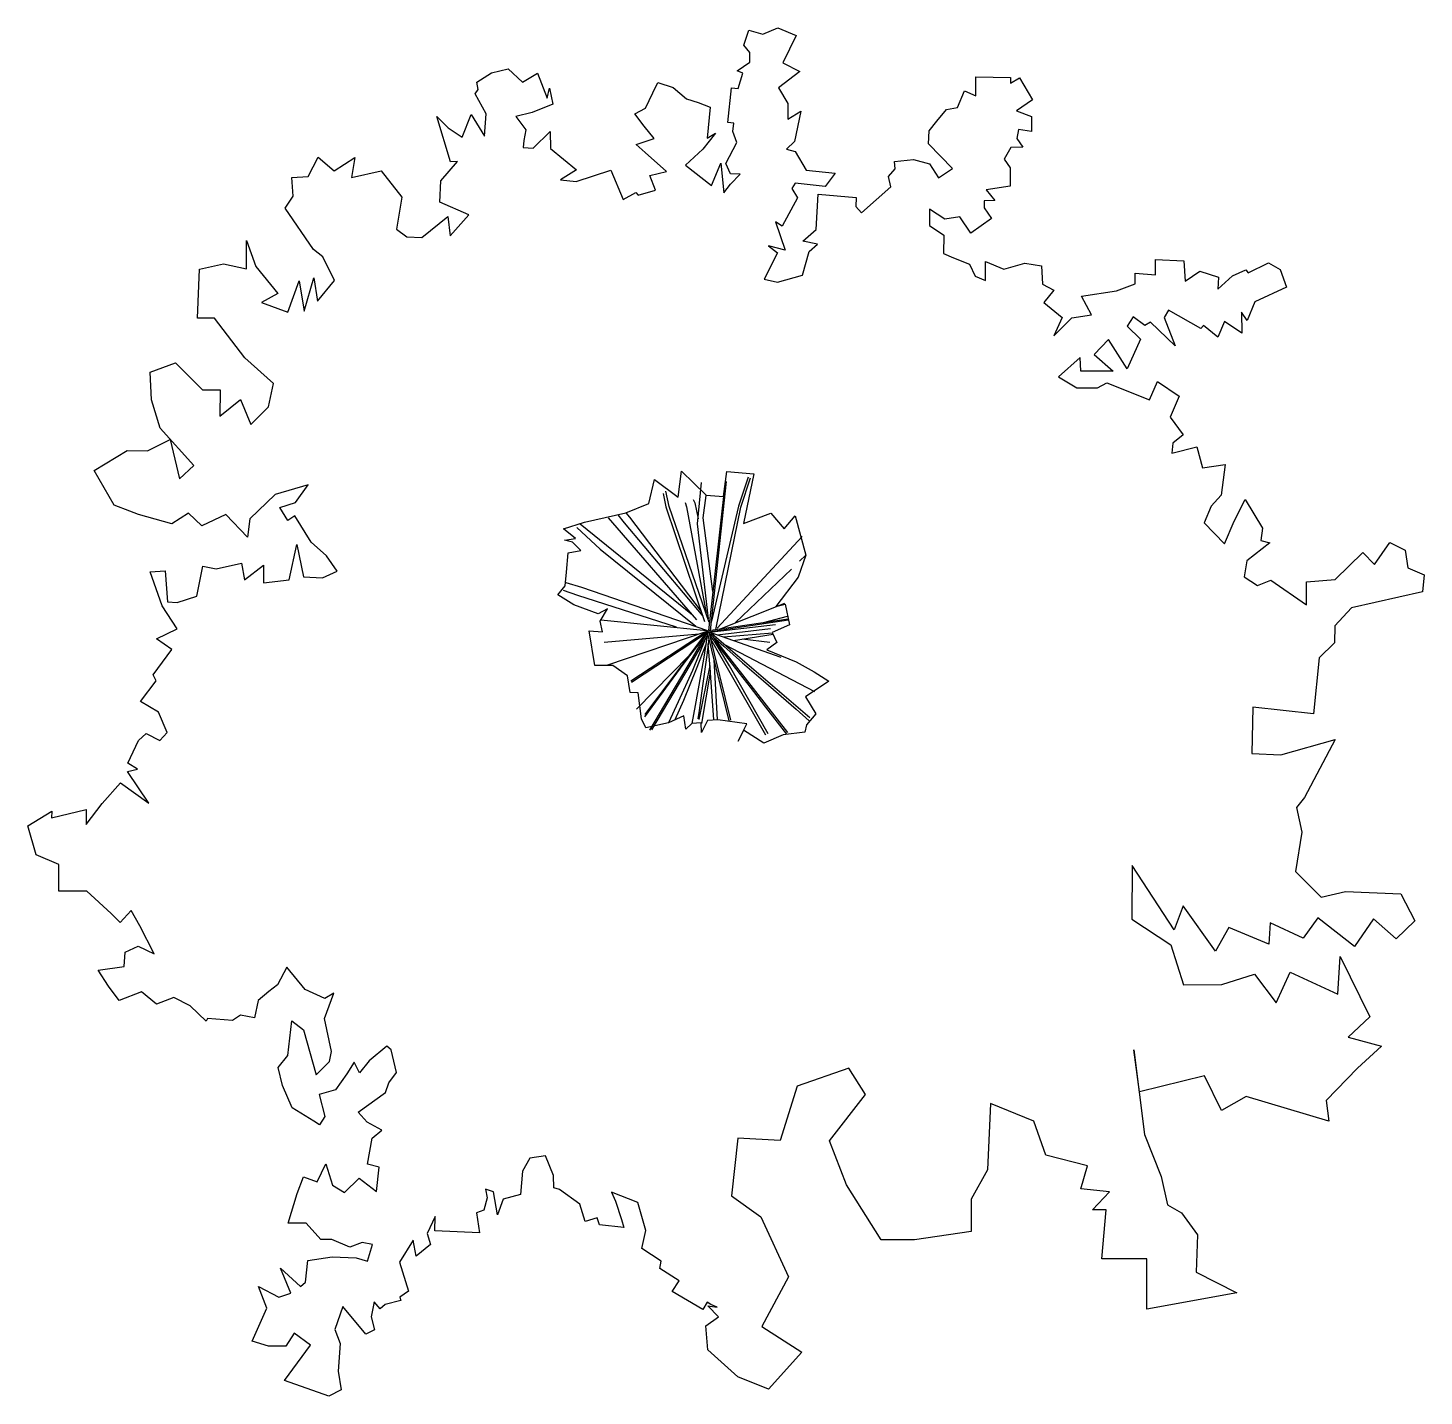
# Model space of a CAD drawing. Header units: millimetres. Extents: x -4109 to 3850, y -4248 to 3553.
import ezdxf

# ---------------------------------------------------------------- set-up
doc = ezdxf.new("R2010")
doc.units = ezdxf.units.MM
doc.layers.add('PLN010018 1', color=253, linetype='Continuous')
doc.layers.add('PLN010018 2', color=241, linetype='Continuous')

msp = doc.modelspace()

# ---------------------------------------------------------------- linework, layer by layer
at = {"layer": 'PLN010018 1'}
for p, q in [((-209.7, 104), (-207.4, 113.3)), ((153.3, 149.5), (-208.8, 108))]:
    msp.add_line(p, q, dxfattribs=at)
for points in [[(-271.6, 960.8), (-294, 726.3), (-231.4, 183.6)], [(-134.5, 967.2), (-229.6, 116.7)], [(-217.8, 118.2), (-126, 967.6)], [(-2.5, 991.5), (-58.8, 825.6), (-212.1, 171.3)], [(-186.8, 122.7), (-45, 820.7), (10.2, 987.9)], [(-487.8, 897.7), (-472.2, 822.1), (-252.2, 167.8)], [(-224.4, 163.3), (-452.8, 824.3), (-472.9, 911.1)], [(-259, 759.8), (-243.3, 887.8)], [(-362.9, 847.8), (-354.2, 822.9), (-242.6, 215.9)], [(-315.7, 864.3), (-306.9, 844.8), (-288.9, 754.7)], [(-961.3, 726.4), (-320.5, 205.8)], [(-801.5, 760.5), (-296.9, 178.6)], [(-745, 776.1), (-710.1, 732), (-260.9, 199.2)], [(-701.1, 788.1), (-679.9, 764.2), (-271.5, 225.3)], [(-204.7, 340), (-259, 759.8)], [(-979.7, 703.9), (-846.4, 582), (-302.2, 142)], [(-180.4, 131), (304.5, 653.6)], [(325.9, 546.2), (290.3, 512.2)], [(244.1, 467.9), (-74.8, 162.4)], [(-1058.4, 347.3), (-976, 319.8), (-413.9, 137.7)], [(-1041.4, 391.8), (-952.5, 364.7), (-234.7, 116.5)], [(-167.2, 125.6), (205.9, 273.9)], [(-841.9, 177.7), (-238, 117.7)], [(-230.9, 109.8), (226, 178.1)], [(-228.4, 116.6), (224.8, 183.6)], [(84.1, 162.8), (221.5, 199.7)], [(-824.2, 51.4), (-282.1, 99.2)], [(-808.2, -80.4), (-236.4, 114.3)], [(-236.6, 114.2), (-671.4, -171.4)], [(-667.9, -176.8), (-246.2, 99.5)], [(-231.1, 110.7), (-310, 7.7), (-370.1, -69.5), (-594, -375.2)], [(-233.9, 116), (-592.8, -361.7)], [(-247.1, 89.9), (-321.8, -39.7), (-480, -305.6), (-564.9, -449.9)], [(-232.1, 94.8), (-361, -122.2), (-397.1, -183), (-554, -449.1)], [(-237.2, 86.2), (-257.2, -45.5), (-305.7, -310.1), (-324.6, -412.9)], [(-110.8, -396.9), (-234.8, 105.8)], [(-227.8, 108.7), (-104.4, -394.4)], [(224, -464), (-203, 81), (-225.7, 100.3)], [(-224.3, 110.8), (-103.6, 8.8), (348.1, -377.7)], [(110.2, -471.5), (-109.1, -84.8), (-195.8, 56.9), (-223.8, 92.2)], [(185, -37.3), (-219, 106.9)], [(-203, 81), (-142.1, 27.5), (-34.7, -66), (84.6, -169.8), (270.3, -331.5), (344.6, -396.9)], [(-179.2, 93), (124.4, 129.1)], [(136.2, 102.6), (-143.1, 80)], [(-87.5, 60.2), (138.9, 96.4)], [(-248.4, 67.3), (-320.2, -111.1), (-402.6, -289.3), (-458, -409.2)], [(-243.8, 37.1), (-300.3, -103.6), (-372.2, -282.4), (-420.1, -391.3)], [(-226.5, 72.2), (-239.2, -22.8), (-264, -198.4), (-281.5, -338.9), (-289.8, -387)], [(-267.9, -413.6), (-218.5, -120.7), (-230.2, 41.4)], [(-218.4, 70.6), (-138.4, -68.6), (96.1, -476.5)], [(-195.7, 56.9), (-137.4, -17.7), (-74.7, -98.6), (7.6, -205), (96.4, -319.7), (216.3, -474.5)], [(-137.1, 37.5), (374.3, -231.2)], [(120.6, 49.3), (-38, 68.7)], [(-639.8, -330.5), (-340, -25.3)], [(-177, -392.7), (-197, -47.5)], [(-221.3, -82), (-283.6, -390)], [(-199, -392.2), (-218.3, -124.4)]]:
    msp.add_lwpolyline(points, dxfattribs=at)
at = {"layer": 'PLN010018 2'}
for points in [[(113.7, -4207.8), (-62.3, -4138.4), (-232.2, -3984.5), (-243.6, -3847), (-173, -3796.6), (-232.5, -3732.4), (-179.1, -3741.4), (-215.5, -3724.6), (-236.5, -3711.9), (-261.9, -3754.5), (-435.5, -3651.4), (-395.9, -3591.1), (-395.9, -3591.1), (-506.6, -3521), (-498.6, -3478), (-608.7, -3406.8), (-586.4, -3304.4), (-631.3, -3143.4), (-782.9, -3085.3), (-759.3, -3135.3), (-724.7, -3240.7), (-711.4, -3286.4), (-850.9, -3271.7), (-863.1, -3230.8), (-932.8, -3251.7), (-963.2, -3153.1), (-1078.2, -3070.5), (-1111.6, -3060.6), (-1111.7, -2990), (-1158.5, -2878.6), (-1247.7, -2891.4), (-1289.1, -2964.9), (-1300.1, -3098.9), (-1399.3, -3125.6), (-1432.2, -3213.5), (-1455.1, -3083.9), (-1499.5, -3067), (-1490.1, -3116.4), (-1510.2, -3187.1), (-1551.8, -3202.3), (-1534.8, -3317.5), (-1789.2, -3304.9), (-1787.9, -3222.8), (-1832.2, -3320.4), (-1814.4, -3383), (-1896.1, -3450.5), (-1911.7, -3358), (-1991, -3483.7), (-1939.5, -3649.4), (-1988.8, -3682.8), (-1983.8, -3703), (-2072, -3724.6), (-2100.9, -3749.4), (-2134.7, -3710.1), (-2152.1, -3795.4), (-2132.6, -3870.1), (-2181.5, -3894.7), (-2313.4, -3736.4), (-2358.6, -3868.5), (-2329.4, -3948.6), (-2339.2, -4105.7), (-2323.2, -4212.4), (-2393.5, -4247.5), (-2645.6, -4159), (-2497.5, -3956.9), (-2590, -3889.1), (-2638.5, -3963.3), (-2737, -3963.3), (-2830.1, -3934.6), (-2747.4, -3745.8), (-2794.6, -3621.9), (-2679.1, -3684), (-2610.8, -3661.1), (-2669.5, -3518.3), (-2554.3, -3622.7), (-2526.5, -3597.3), (-2513.7, -3474), (-2373.7, -3454.1), (-2237, -3459.6), (-2172.2, -3478.8), (-2143.8, -3382.4), (-2204, -3372.5), (-2273.5, -3398.3), (-2377, -3354.1), (-2438.4, -3355.2), (-2522.7, -3261.7), (-2625.2, -3261.7), (-2573.4, -3092.6), (-2538.6, -2997.9), (-2460.1, -3026.7), (-2409.8, -2923.8), (-2372.1, -3044.9), (-2304.4, -3086.9), (-2220.1, -3005.2), (-2121.9, -3081.5), (-2107.3, -2943.1), (-2172.6, -2925.4), (-2147.2, -2777.6), (-2090.9, -2730.6), (-2173.9, -2686.7), (-2226.7, -2629.5), (-2070.2, -2517.6), (-2052, -2460.7), (-2008.3, -2402.7), (-2037.7, -2274.1), (-2063.5, -2253.3), (-2162.7, -2336.4), (-2217.8, -2404.5), (-2248, -2343), (-2290.8, -2410.4), (-2354.9, -2501.6), (-2448.2, -2528.7), (-2416.1, -2653.5), (-2446.1, -2700.4), (-2478.6, -2679.6), (-2602.9, -2603.4), (-2657.7, -2476.2), (-2681.8, -2373.7), (-2626.7, -2305), (-2604.7, -2107.3), (-2537.5, -2158.7), (-2465.6, -2415.7), (-2388.7, -2340.1), (-2378.5, -2283.2), (-2417.2, -2095.5), (-2365.7, -1949.6), (-2416.6, -1981.4), (-2528, -1930.2), (-2631.9, -1801.4), (-2686.7, -1903.1), (-2734.9, -1940.9), (-2796.2, -1991.8), (-2816.6, -2091.5), (-2895.9, -2075.2), (-2941.7, -2106.2), (-3085.7, -2095.2), (-3093.3, -2110), (-3182.9, -2022.9), (-3277.1, -1975.2), (-3375.9, -2012.8), (-3461.4, -1943), (-3588.2, -1991.5), (-3648.3, -1910.1), (-3708.6, -1819.5), (-3559, -1798.4), (-3554.8, -1717.1), (-3479.4, -1683), (-3389.3, -1726.1), (-3470.8, -1566.1), (-3519.4, -1479.9), (-3582.5, -1547), (-3634.4, -1495.8), (-3772.7, -1368), (-3932.6, -1368), (-3932.6, -1217.5), (-4061.5, -1160.7), (-4108.5, -996.2), (-3972.9, -912.9), (-3974, -951.1), (-3777, -902.4), (-3777, -988.4), (-3684.8, -868.7), (-3580.5, -751), (-3418.7, -867.1), (-3540.6, -686.4), (-3483.5, -674.1), (-3539.6, -639.3), (-3477.7, -509.8), (-3434.1, -469), (-3357.1, -509.7), (-3315.7, -464.3), (-3363.9, -347.3), (-3467.3, -287.4), (-3467.3, -287.4), (-3376.6, -170.4), (-3394.8, -134.9), (-3287.9, 8.4), (-3376.1, 69.3), (-3257.5, 126.2), (-3344.2, 258.3), (-3411.1, 451.1), (-3325.8, 457.5), (-3312.5, 280.3), (-3257.2, 277.5), (-3145.1, 312.9), (-3112.4, 483.3), (-3036.2, 468.6), (-2890.5, 501.2), (-2873.4, 406.6), (-2765.8, 490.6), (-2766.1, 388.9), (-2620.1, 405.4), (-2575.2, 607), (-2538.5, 424.3), (-2428.8, 417.2), (-2345.1, 456.5), (-2406.2, 543.8), (-2493.4, 620.9), (-2586.6, 771), (-2626.7, 744.7), (-2672.9, 819.6), (-2583.5, 848.1), (-2511.2, 947.7), (-2699.3, 892.8), (-2844.1, 753.2), (-2857.8, 650.1), (-2980.6, 778.4), (-3118.1, 713.4), (-3192.8, 786.5), (-3288.1, 725.4), (-3478.3, 778.7), (-3528.5, 798), (-3617.6, 832.1), (-3730.6, 1029.5), (-3542.3, 1143.3), (-3427.3, 1142.6), (-3297.6, 1207.2), (-3243.8, 983), (-3163.2, 1057.2), (-3354, 1270.1), (-3404.7, 1433), (-3411.9, 1589.8), (-3267, 1643.7), (-3113.5, 1490.1), (-3011.8, 1490.1), (-3013.9, 1339.1), (-2897.2, 1434.7), (-2837, 1291.9), (-2736.5, 1392.9), (-2709.5, 1525.5), (-2872.6, 1672.8), (-3044.6, 1897.9), (-3142.8, 1897.9), (-3131.1, 2177.2), (-2993.5, 2207.2), (-2862.4, 2179.9), (-2862.4, 2341.8), (-2809.8, 2192.7), (-2684.1, 2039), (-2776.3, 1986.8), (-2627.3, 1933.1), (-2563.3, 2110.7), (-2534.6, 1938.8), (-2479.3, 2129), (-2457.7, 1995), (-2360.1, 2113.3), (-2427.8, 2247), (-2480.7, 2290.5), (-2643.1, 2526), (-2597.2, 2594.2), (-2603.6, 2699.5), (-2511.7, 2705), (-2453.8, 2815.6), (-2362.2, 2737.8), (-2244.8, 2814.7), (-2263.2, 2700.1), (-2094.5, 2738.8), (-1976.7, 2588), (-2007.9, 2405.7), (-1947.8, 2362.7), (-1862.3, 2358.1), (-1715.3, 2478), (-1702.3, 2367.9), (-1596, 2487.9), (-1759.9, 2560.4), (-1755, 2682), (-1660, 2790.7), (-1699.4, 2789.8), (-1777.2, 3047.3), (-1712.5, 2982.6), (-1632.9, 2929.6), (-1581.8, 3058.5), (-1506.8, 2936.4), (-1495.6, 3063.8), (-1558.7, 3176.6), (-1558.7, 3176.6), (-1542.2, 3202.1), (-1548.8, 3243.9), (-1466.1, 3296), (-1370.7, 3318.9), (-1289.5, 3244.1), (-1204.1, 3295.2), (-1148.3, 3153.1), (-1135.3, 3210.4), (-1115.6, 3119), (-1234.7, 3070.8), (-1327.1, 3047.5), (-1270.6, 2972.3), (-1282.1, 2911), (-1285.2, 2871.5), (-1227.7, 2866.7), (-1131.2, 2962.9), (-1130.6, 2865.4), (-980.7, 2744.3), (-1072.6, 2686.3), (-983.1, 2677.5), (-786.7, 2741.9), (-714.7, 2575.1), (-643, 2614.8), (-629.5, 2598.9), (-531.9, 2627), (-564, 2710.9), (-468.9, 2733.8), (-589.8, 2842.6), (-641.2, 2888.9), (-539.3, 2923.1), (-595, 2993.2), (-649.9, 3062.3), (-588.4, 3095), (-546.5, 3183), (-518.3, 3242.1), (-431.4, 3213.7), (-355.1, 3149.3), (-288.8, 3128.2), (-220, 3102), (-236.8, 2923.7), (-188.7, 2952.4), (-261.4, 2860.8), (-360, 2769.6), (-212.7, 2653.9), (-159.7, 2782.3), (-141.8, 2612.4), (-104.4, 2662.5), (-49.5, 2719.6), (-103.5, 2720.9), (-131.1, 2779.8), (-66.7, 2899.8), (-90.1, 2962.7), (-85.1, 3009.3), (-119.1, 3013), (-97.8, 3212.3), (-60, 3208.3), (-34, 3294.6), (-65.5, 3308.4), (7.3, 3357.5), (6.8, 3412.4), (-27, 3454.2), (0.1, 3539.8), (80.8, 3517.5), (165.4, 3553), (270.7, 3509.8), (194, 3353.5), (292.2, 3305.3), (169.7, 3212), (222.5, 3121.8), (222.5, 3032), (297.3, 3077.9), (261.4, 2904.5), (215.1, 2862.6), (264, 2848.3), (328, 2742.7), (493.6, 2725.1), (435.5, 2649.1), (265.2, 2667.2), (245.7, 2636.9), (277.7, 2584.5), (190.4, 2423.1), (153.2, 2447.1), (208.4, 2286.7), (112.6, 2311), (164.6, 2271.2), (88.3, 2120.3), (165.1, 2103.5), (306, 2142.8), (345.6, 2277.5), (391.3, 2319.8), (309.2, 2337.9), (385.5, 2403.9), (396.3, 2605.1), (612.2, 2586.2), (611.2, 2535.3), (643.7, 2499.1), (809.5, 2646.6), (796.4, 2705.1), (835, 2749.9), (830.5, 2791.9), (940.3, 2803.4), (1030.4, 2777.4), (1082.7, 2698.6), (1161, 2750.6), (1024.5, 2892), (1028, 2965.9), (1073.3, 3021.7), (1127.4, 3088.1), (1189.7, 3099.5), (1230.4, 3194), (1295.3, 3166.1), (1293.9, 3273.8), (1492.1, 3270.9), (1492.6, 3237.3), (1543.8, 3267.6), (1617, 3143.8), (1527.4, 3079.8), (1611.2, 3048), (1611.2, 2962.6), (1537.5, 2974.5), (1529.1, 2921.9), (1563.5, 2872.6), (1493.4, 2871.9), (1455.7, 2803.8), (1491.2, 2755.8), (1491.2, 2650.5), (1353.7, 2629.7), (1403.3, 2569.2), (1341.5, 2568), (1341.5, 2527.4), (1384.4, 2466.7), (1266.1, 2383.2), (1204, 2476.3), (1118.9, 2462.9), (1031.2, 2519.2), (1031.2, 2426.7), (1112.2, 2370.9), (1110.3, 2266.8), (1168.2, 2242.2), (1258.1, 2206.4), (1291.7, 2137.9), (1349.9, 2113), (1349.9, 2221.4), (1454.6, 2176.6), (1574.7, 2211.4), (1668.9, 2196.4), (1675.7, 2091.8), (1740, 2057.6), (1682.6, 1987.2), (1787.4, 1902.3), (1739.9, 1798.1), (1842.2, 1899.8), (1955, 1917.1), (1897, 2023.3), (2096.6, 2054.7), (2202.3, 2094), (2202.3, 2154.9), (2319.4, 2145.6), (2319.4, 2231.9), (2479.5, 2225), (2488.4, 2108.7), (2571, 2166.2), (2677.5, 2132.2), (2674, 2064.2), (2758.7, 2138.6), (2834.2, 2173.1), (2848, 2156), (2962.8, 2213.6), (3030.1, 2174.9), (3066.3, 2075.1), (2885.1, 1990.6), (2841.6, 1885.1), (2809.4, 1933.1), (2811.9, 1812.6), (2713.1, 1880), (2673.9, 1789.2), (2592.2, 1855.5), (2577.2, 1839.7), (2392.1, 1944.6), (2368.3, 1902.7), (2431.8, 1740.7), (2290.2, 1876.2), (2258.4, 1855.9), (2191, 1905.1), (2157.8, 1852.4), (2233.6, 1778.3), (2157.4, 1610.1), (2051.2, 1775.6), (1969.5, 1690.8), (2077, 1596), (1894.2, 1596), (1888.7, 1674.6), (1766.3, 1563.5), (1870.9, 1500.8), (1988.5, 1500.8), (2041.9, 1528.6), (2284.7, 1433.4), (2330, 1537.2), (2454.7, 1454.1), (2403.3, 1333.9), (2476.8, 1232.4), (2417.3, 1185.5), (2412.2, 1128.2), (2555.2, 1164.7), (2586, 1045.3), (2715.6, 1064.6), (2694.1, 889.1), (2636.7, 826.4), (2596, 731), (2713.1, 611.1), (2766.4, 740.4), (2829.7, 863.7), (2929, 700.1), (2919.4, 631.2), (2971, 616.3), (2839.7, 514.4), (2825.1, 422.9), (2900.8, 373.8), (2976.9, 404.1), (3180.6, 264.6), (3180.6, 395.8), (3342.5, 408.4), (3500.7, 562.5), (3568.1, 493.3), (3653.8, 619.6), (3742.5, 574.8), (3756.6, 475), (3849.9, 434.3), (3840.7, 338.2), (3436.4, 245.7), (3340.7, 143.7), (3339.6, 46.3), (3251.9, -37.8), (3219.9, -357), (2874.4, -319.8), (2868.3, -583.9), (3033.8, -590.9), (3342.4, -505), (3168.7, -834.1), (3122.5, -892.2), (3152.3, -1033.3), (3117.6, -1256.6), (3264.1, -1402.1), (3401.7, -1369.8), (3716.8, -1384.8), (3796.8, -1538.4), (3690.8, -1641.3), (3561.7, -1526.8), (3452.5, -1685), (3243.4, -1520.5), (3160.8, -1637.6), (2972.4, -1549.2), (2964.7, -1671.2), (2736.6, -1575.8), (2660, -1710.3), (2476.1, -1451.5), (2425.2, -1589.3), (2185.6, -1221.8), (2183.7, -1528.7), (2406.5, -1675.6), (2479.2, -1901.9), (2696.6, -1900.5), (2883.8, -1841.5), (3006.5, -2005.7), (3086.1, -1831.4), (3357.6, -1955.3), (3371.5, -1741), (3541, -2084.6), (3416.3, -2201.1), (3607.3, -2251.7), (3470.5, -2377.5), (3291, -2561.4), (3307.5, -2680.4), (2835, -2538.7), (2694.9, -2618.8), (2598.8, -2422), (2226.8, -2512.7), (2195.6, -2274.2), (2255.7, -2755.4), (2351.5, -2996), (2386.5, -3156.8), (2468, -3202.3), (2559.2, -3327.9), (2550.4, -3541.9), (2782.3, -3659.2), (2269, -3751.8), (2269, -3465), (2012.9, -3465), (2037.4, -3186.3), (1960.7, -3186.3), (2056.9, -3083.8), (1894.1, -3066.5), (1930.4, -2935.1), (1693.4, -2873.3), (1624.6, -2680.4), (1377.7, -2579.2), (1362, -2957.4), (1267.8, -3124.2), (1267.8, -3308.6), (945.1, -3355.8), (754.8, -3355.8), (558.4, -3043.1), (461.4, -2792.9), (665.1, -2528.6), (571.3, -2378.8), (276.9, -2481), (179.3, -2790.3), (-61.3, -2777.4), (-97.9, -3105.3), (68.9, -3225.7), (226.5, -3568.5), (75.1, -3850.6), (303.7, -3996.7), (113.7, -4207.8)], [(-936.8, 734.6), (-699.9, 788.5), (-570.1, 841), (-536.6, 978.6), (-402.6, 878.3), (-383.7, 1025.2), (-243.2, 889.2), (-142.9, 881.4), (-124.9, 1024.4), (29.9, 1011.3), (-28.8, 726.6), (125.9, 785.7), (201.8, 696.3), (265.1, 770.9), (325.9, 546.2), (282, 421.9), (153.9, 253.3), (207.2, 267.7), (233.1, 150.5), (134.3, 106.8), (159.8, 49.1), (104, 6.7), (270.6, -61), (373.8, -119), (456.8, -171.8), (324.5, -261.3), (383.5, -357.9), (330.1, -420.6), (319.1, -461.9), (196.8, -477.4), (87.2, -524.4), (-28.9, -451.4), (-59.3, -513.3), (-11.1, -415), (-175.7, -392.7), (-235.3, -396.4), (-268.5, -463.9), (-270.5, -409.7), (-324.6, -412.9), (-358.4, -444.8), (-370.6, -368.6), (-457.7, -408.6), (-586.3, -436.9), (-610.3, -386.7), (-630, -238.6), (-676.2, -236.3), (-690.4, -140.6), (-774.2, -81.4), (-876.2, -81.4), (-908.8, 115.6), (-832.5, 110.7), (-846, 171.2), (-805.3, 240.7), (-858.5, 212.5), (-997.3, 262.9), (-1087.1, 320.1), (-1045.2, 371.3), (-1038.2, 450.3), (-1029.4, 559.9), (-955.9, 574), (-1004.1, 620.2), (-1050.2, 633), (-987.9, 641.1), (-1054.9, 697.9), (-936.8, 734.6)]]:
    msp.add_lwpolyline(points, dxfattribs=at)

doc.saveas('drawing.dxf')
